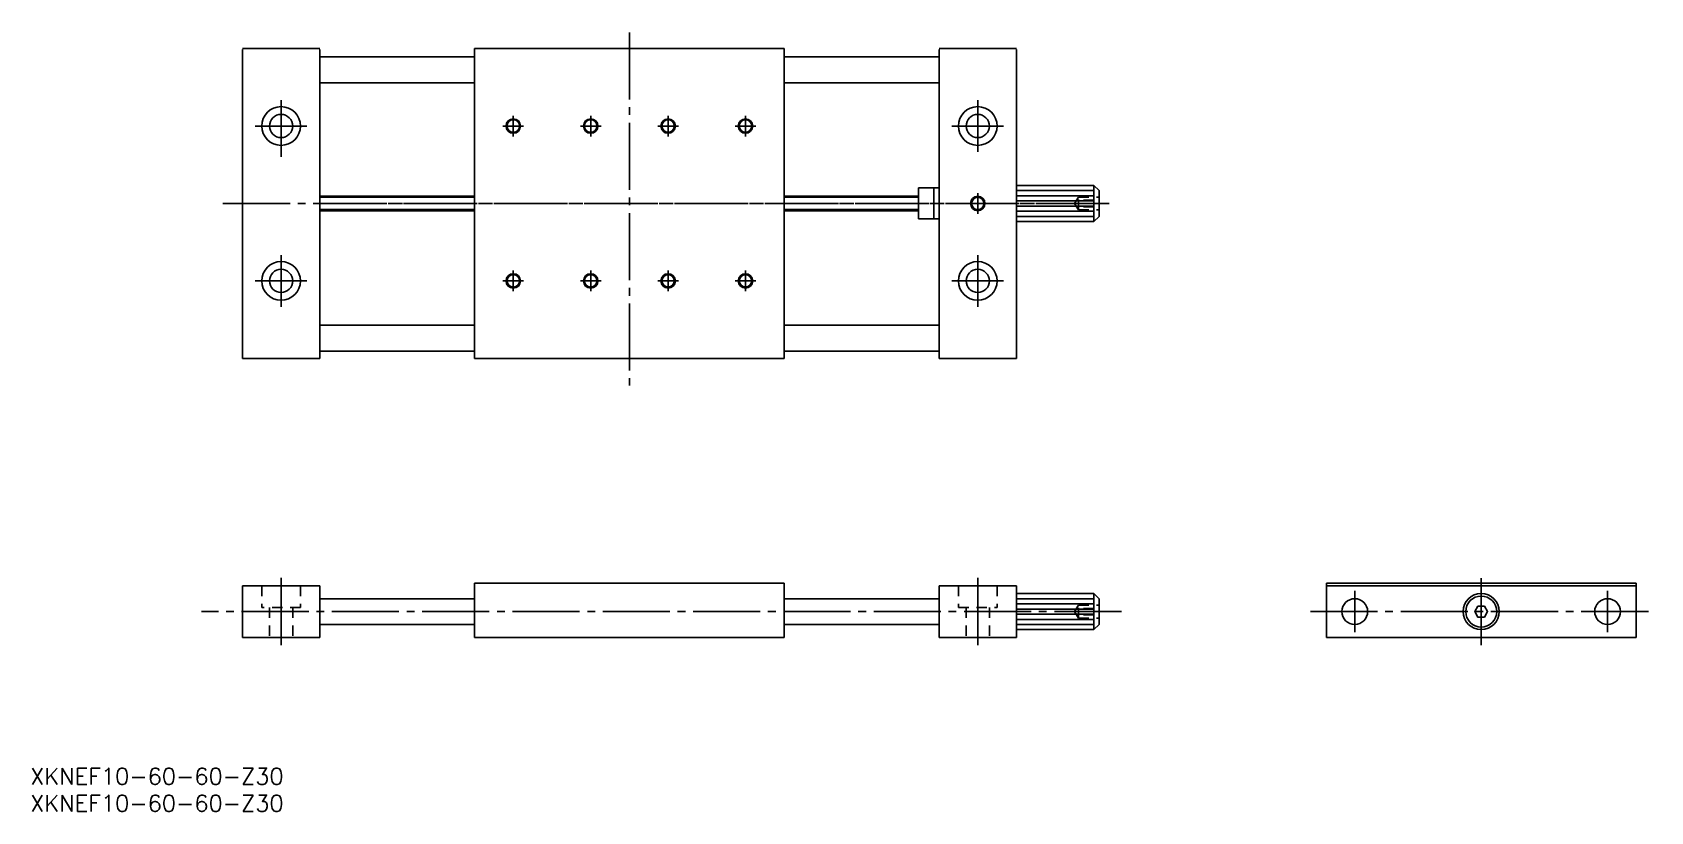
# Model space of a CAD drawing. Extents: x -21 to 293, y 20 to 171.
import ezdxf

# ---------------------------------------------------------------- set-up
doc = ezdxf.new("R2010")
doc.units = 0
doc.linetypes.add('CENTER', pattern=[17.5, 13, -1.5, 1.5, -1.5])
doc.linetypes.add('DASHED', pattern=[3.5, 2, -1.5])
doc.layers.get('0').update_dxf_attribs({"linetype": 'CONTINUOUS'})
doc.layers.add('CENTER', color=1, linetype='CENTER')
doc.styles.get("Standard").update_dxf_attribs({"font": 'txt.shx', "bigfont": 'extfont.shx'})

msp = doc.modelspace()

# ---------------------------------------------------------------- linework, layer by layer
at = {"color": 7, "linetype": 'CONTINUOUS'}
for p, q in [((35, 168.04), (20, 168.04)), ((20, 167.84), (20, 108.04)), ((35, 167.84), (35, 108.04)), ((35, 166.43), (65, 166.43)), ((65, 168.04), (125, 168.04)), ((65, 168.04), (65, 108.04)), ((125, 168.04), (125, 108.04)), ((125, 166.43), (155, 166.43)), ((155, 168.04), (170, 168.04)), ((155, 167.84), (155, 108.04)), ((170, 167.84), (170, 108.04)), ((35, 161.43), (65, 161.43)), ((125, 161.43), (155, 161.43)), ((170, 141.54), (185, 141.54)), ((185, 141.54), (186, 140.54)), ((185, 141.54), (185, 134.54)), ((35, 139.44), (65, 139.44)), ((125, 139.44), (151, 139.44)), ((151, 141.04), (151, 135.04)), ((151, 141.04), (155, 141.04)), ((154, 141.04), (154, 135.04)), ((186, 140.54), (186, 135.54)), ((35, 136.64), (65, 136.64)), ((125, 136.64), (151, 136.64)), ((151, 135.04), (155, 135.04)), ((186, 135.54), (185, 134.54)), ((170, 134.54), (185, 134.54)), ((35, 114.45), (65, 114.45)), ((125, 114.45), (155, 114.45)), ((35, 108.04), (20, 108.04)), ((35, 109.45), (65, 109.45)), ((65, 108.04), (125, 108.04)), ((125, 109.45), (155, 109.45)), ((155, 108.04), (170, 108.04)), ((35, 63.99), (20, 63.99)), ((20, 63.99), (20, 53.99)), ((35, 63.99), (35, 53.99)), ((125, 64.49), (65, 64.49)), ((65, 64.49), (65, 53.99)), ((125, 64.49), (125, 53.99)), ((170, 63.99), (155, 63.99)), ((155, 63.99), (155, 53.99)), ((170, 63.99), (170, 53.99)), ((230.06, 64.49), (290.06, 64.49)), ((230.06, 53.99), (230.06, 64.49)), ((230.06, 63.99), (290.06, 63.99)), ((290.06, 53.99), (290.06, 64.49)), ((65, 61.49), (35, 61.49)), ((155, 61.49), (125, 61.49)), ((170, 62.49), (185, 62.49)), ((185, 62.49), (186, 61.49)), ((185, 62.49), (185, 55.49)), ((186, 61.49), (186, 56.49)), ((65, 56.49), (35, 56.49)), ((155, 56.49), (125, 56.49)), ((186, 56.49), (185, 55.49)), ((35, 53.99), (20, 53.99)), ((125, 53.99), (65, 53.99)), ((170, 53.99), (155, 53.99)), ((170, 55.49), (185, 55.49)), ((230.06, 53.99), (290.06, 53.99))]:
    msp.add_line(p, q, dxfattribs=at)
at = {"color": 3, "linetype": 'CONTINUOUS'}
for p, q in [((35, 139.24), (65, 139.24)), ((125, 139.24), (151, 139.24)), ((170, 140.54), (185, 140.54)), ((170, 139.54), (185, 139.54)), ((170, 138.54), (185, 138.54)), ((35, 136.84), (65, 136.84)), ((125, 136.84), (151, 136.84)), ((170, 137.54), (185, 137.54)), ((170, 136.54), (185, 136.54)), ((170, 135.54), (185, 135.54)), ((170, 61.49), (185, 61.49)), ((170, 60.49), (185, 60.49)), ((170, 59.49), (185, 59.49)), ((170, 58.49), (185, 58.49)), ((170, 57.49), (185, 57.49)), ((170, 56.49), (185, 56.49))]:
    msp.add_line(p, q, dxfattribs=at)
at = {"color": 3, "linetype": 'DASHED'}
for p, q in [((182, 139.29), (181.28, 138.04)), ((181.28, 138.04), (182, 136.79)), ((182, 136.79), (182, 139.29)), ((182, 139.29), (186, 139.29)), ((185, 138.66), (182, 138.66)), ((185, 137.41), (182, 137.41)), ((182, 136.79), (186, 136.79)), ((23.75, 63.99), (23.75, 59.79)), ((31.25, 63.99), (31.25, 59.79)), ((158.75, 63.99), (158.75, 59.79)), ((166.25, 63.99), (166.25, 59.79)), ((31.25, 59.79), (23.75, 59.79)), ((25.25, 59.79), (25.25, 53.99)), ((29.75, 59.79), (29.75, 53.99)), ((158.75, 59.79), (166.25, 59.79)), ((160.25, 59.79), (160.25, 53.99)), ((164.75, 59.79), (164.75, 53.99)), ((182, 60.24), (181.28, 58.99)), ((182, 57.74), (182, 60.24)), ((182, 60.24), (186, 60.24)), ((185, 59.61), (182, 59.61)), ((181.28, 58.99), (182, 57.74)), ((185, 58.36), (182, 58.36)), ((182, 57.74), (186, 57.74))]:
    msp.add_line(p, q, dxfattribs=at)
at = {"color": 3, "linetype": 'CONTINUOUS'}
msp.add_lwpolyline([(259.44, 60.07), (258.81, 58.99), (259.44, 57.91), (260.69, 57.91), (261.31, 58.99), (260.69, 60.07)], close=True, dxfattribs=at)
for centre, radius in [((27.5, 153.04), 3.75), ((72.5, 153.04), 1.4), ((72.5, 153.04), 1.4), ((87.5, 153.04), 1.4), ((87.5, 153.04), 1.4), ((102.5, 153.04), 1.4), ((102.5, 153.04), 1.4), ((117.5, 153.04), 1.4), ((117.5, 153.04), 1.4), ((162.5, 153.04), 3.75), ((162.5, 138.04), 1.4), ((162.5, 138.04), 1.4), ((27.5, 123.04), 3.75), ((162.5, 123.04), 3.75), ((72.5, 123.04), 1.4), ((72.5, 123.04), 1.4), ((87.5, 123.04), 1.4), ((87.5, 123.04), 1.4), ((102.5, 123.04), 1.4), ((102.5, 123.04), 1.4), ((117.5, 123.04), 1.4), ((117.5, 123.04), 1.4)]:
    msp.add_circle(centre, radius, dxfattribs=at)
at = {"color": 7, "linetype": 'CONTINUOUS'}
for centre, radius in [((27.5, 153.04), 2.25), ((72.5, 153.04), 1.2), ((72.5, 153.04), 1.2), ((87.5, 153.04), 1.2), ((87.5, 153.04), 1.2), ((102.5, 153.04), 1.2), ((102.5, 153.04), 1.2), ((117.5, 153.04), 1.2), ((117.5, 153.04), 1.2), ((162.5, 153.04), 2.25), ((162.5, 138.04), 1.2), ((162.5, 138.04), 1.2), ((27.5, 123.04), 2.25), ((72.5, 123.04), 1.2), ((72.5, 123.04), 1.2), ((87.5, 123.04), 1.2), ((87.5, 123.04), 1.2), ((102.5, 123.04), 1.2), ((102.5, 123.04), 1.2), ((117.5, 123.04), 1.2), ((117.5, 123.04), 1.2), ((162.5, 123.04), 2.25), ((235.56, 58.99), 2.5), ((260.06, 58.99), 3.5), ((260.06, 58.99), 3), ((284.56, 58.99), 2.5)]:
    msp.add_circle(centre, radius, dxfattribs=at)
at = {"layer": 'CENTER', "color": 1, "linetype": 'CENTER'}
for p, q in [((95, 171.18), (95, 102.81)), ((27.5, 158.04), (27.5, 147.04)), ((162.5, 158.04), (162.5, 148.04)), ((72.5, 155.04), (72.5, 151.04)), ((87.5, 155.04), (87.5, 151.04)), ((102.5, 155.04), (102.5, 151.04)), ((117.5, 155.04), (117.5, 151.04)), ((32.5, 153.04), (22.5, 153.04)), ((70.5, 153.04), (74.5, 153.04)), ((85.5, 153.04), (89.5, 153.04)), ((100.5, 153.04), (104.5, 153.04)), ((115.5, 153.04), (119.5, 153.04)), ((157.5, 153.04), (167.5, 153.04)), ((16.24, 138.04), (188.03, 138.04)), ((35, 138.04), (188.03, 138.04)), ((160.5, 138.04), (164.5, 138.04)), ((162.5, 140.04), (162.5, 136.04)), ((27.5, 128.04), (27.5, 118.04)), ((162.5, 128.04), (162.5, 118.04)), ((32.5, 123.04), (22.5, 123.04)), ((70.5, 123.04), (74.5, 123.04)), ((72.5, 125.04), (72.5, 121.04)), ((85.5, 123.04), (89.5, 123.04)), ((87.5, 125.04), (87.5, 121.04)), ((100.5, 123.04), (104.5, 123.04)), ((102.5, 125.04), (102.5, 121.04)), ((115.5, 123.04), (119.5, 123.04)), ((117.5, 125.04), (117.5, 121.04)), ((157.5, 123.04), (167.5, 123.04)), ((260.06, 52.49), (260.06, 65.99)), ((27.5, 65.5), (27.5, 51.26)), ((162.5, 65.5), (162.5, 51.26)), ((235.56, 54.99), (235.56, 62.99)), ((284.56, 54.99), (284.56, 62.99)), ((190.35, 58.99), (12.07, 58.99)), ((226.96, 58.99), (292.89, 58.99))]:
    msp.add_line(p, q, dxfattribs=at)

# ---------------------------------------------------------------- texts
at = {"color": 7, "linetype": 'CONTINUOUS'}
for p in [(-21.11, 25.47), (-21.11, 20.25)]:
    msp.add_text('XKNEF10-60-60-Z30', height=3.2, dxfattribs=at).set_placement(p)

doc.saveas('drawing.dxf')
